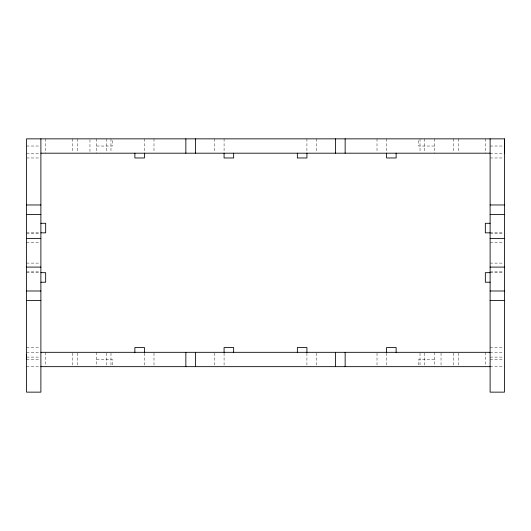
<?xml version="1.0" encoding="UTF-8"?>
<svg xmlns="http://www.w3.org/2000/svg" width="531" height="531" viewBox="0 0 531 531"><rect width="100%" height="100%" fill="white"/><g stroke="black" fill="none" stroke-linecap="round" stroke-linejoin="round"><path stroke-width="0.4" stroke-dasharray="2.65 1.99" d="M26.55 146.025L40.17 146.025M96.642 146.025L112.413 146.025L112.572 138.856M434.358 146.025L418.587 146.025L418.428 138.856M490.113 146.025L503.016 146.025M26.55 153.194L40.09 153.194M490.113 153.194L502.857 153.194M26.55 157.972L40.09 157.972M490.113 157.972L502.857 157.972M26.55 232.843L40.09 232.843M490.113 232.843L502.857 232.843M26.55 233.64L40.09 233.64M490.113 233.64L502.857 233.64M26.55 242.401L40.09 242.401M490.113 242.401L502.857 242.401M26.55 263.11L40.09 263.11M490.113 263.11L502.857 263.11M26.55 271.872L40.09 271.872M490.113 271.872L502.857 271.872M26.55 272.668L40.09 272.668M490.113 272.668L502.857 272.668M26.55 347.539L40.09 347.539M490.113 347.539L502.857 347.539M26.55 352.318L40.09 352.318M490.113 352.318L502.857 352.318M26.55 357.097L40.09 357.097M490.113 357.097L502.857 357.097M26.55 359.487L40.17 359.487M96.642 359.487L112.413 359.487L112.572 366.655M434.358 359.487L418.587 359.487L418.428 366.655M490.113 359.487L503.016 359.487M26.55 366.655L40.887 366.655M490.113 366.655L504.45 366.655M485.334 138.856L485.334 153.194M485.334 352.318L485.334 366.655M458.253 138.856L458.253 151.6M458.253 353.115L458.253 366.655M453.474 138.856L453.474 151.6M453.474 353.115L453.474 366.655M441.035 353.115L441.035 365.859M434.358 138.856L434.358 153.194M434.358 352.318L434.358 366.655M424.8 138.856L424.8 151.6M424.8 353.115L424.8 366.655M420.021 138.856L420.021 151.6M420.021 353.115L420.021 366.655M386.568 138.856L386.568 151.6M386.568 353.115L386.568 366.655M377.01 138.856L377.01 151.6M377.01 353.115L377.01 366.655M316.476 138.856L316.476 151.6M316.476 353.115L316.476 366.655M306.918 138.856L306.918 151.6M306.918 353.115L306.918 366.655M224.082 138.856L224.082 151.6M224.082 353.115L224.082 366.655M214.524 138.856L214.524 151.6M214.524 353.115L214.524 366.655M153.99 138.856L153.99 151.6M153.99 353.115L153.99 366.655M144.432 138.856L144.432 151.6M144.432 353.115L144.432 366.655M110.979 138.856L110.979 151.6M110.979 353.115L110.979 366.655M106.2 138.856L106.2 151.6M106.2 353.115L106.2 366.655M96.642 138.856L96.642 153.194M96.642 352.318L96.642 366.655M89.965 139.653L89.965 151.6M77.526 138.856L77.526 151.6M77.526 353.115L77.526 366.655M72.747 138.856L72.747 151.6M72.747 353.115L72.747 366.655M45.666 138.856L45.666 153.194M45.666 352.318L45.666 366.655"/><path stroke-width="0.8" d="M26.55 359.487L26.55 354.708M504.45 153.194L504.45 138.856L26.55 138.856L26.55 392.143L40.887 392.143L40.887 138.856M40.887 153.194L490.113 153.194M26.55 204.966L40.887 204.966M490.113 204.966L504.45 204.966M26.55 214.524L40.887 214.524M490.113 214.524L504.45 214.524M40.887 223.285L45.666 223.285L45.666 232.843L40.887 232.843M490.113 223.285L485.334 223.285L485.334 232.843L490.113 232.843M26.55 238.419L40.887 238.419M490.113 238.419L504.45 238.419M26.55 267.093L40.887 267.093M490.113 267.093L504.45 267.093M40.887 272.668L45.666 272.668L45.666 282.226L40.887 282.226M490.113 272.668L485.334 272.668L485.334 282.226L490.113 282.226M26.55 290.988L40.887 290.988M490.113 290.988L504.45 290.988M26.55 300.546L40.887 300.546M490.113 300.546L504.45 300.546M40.887 352.318L490.113 352.318M40.887 366.655L490.113 366.655M504.45 138.856L504.45 392.143L490.113 392.143L490.113 138.856M396.126 153.194L396.126 157.972L386.568 157.972L386.568 153.194M396.126 352.318L396.126 347.539L386.568 347.539L386.568 352.318M345.15 138.856L345.15 153.194M345.15 352.318L345.15 366.655M335.592 138.856L335.592 153.194M335.592 352.318L335.592 366.655M306.918 153.194L306.918 157.972L297.36 157.972L297.36 153.194M306.918 352.318L306.918 347.539L297.36 347.539L297.36 352.318M233.64 153.194L233.64 157.972L224.082 157.972L224.082 153.194M233.64 352.318L233.64 347.539L224.082 347.539L224.082 352.318M195.408 138.856L195.408 153.194M195.408 352.318L195.408 366.655M185.85 138.856L185.85 153.194M185.85 352.318L185.85 366.655M144.432 153.194L144.432 157.972L134.874 157.972L134.874 153.194M144.432 352.318L144.432 347.539L134.874 347.539L134.874 352.318"/></g></svg>
